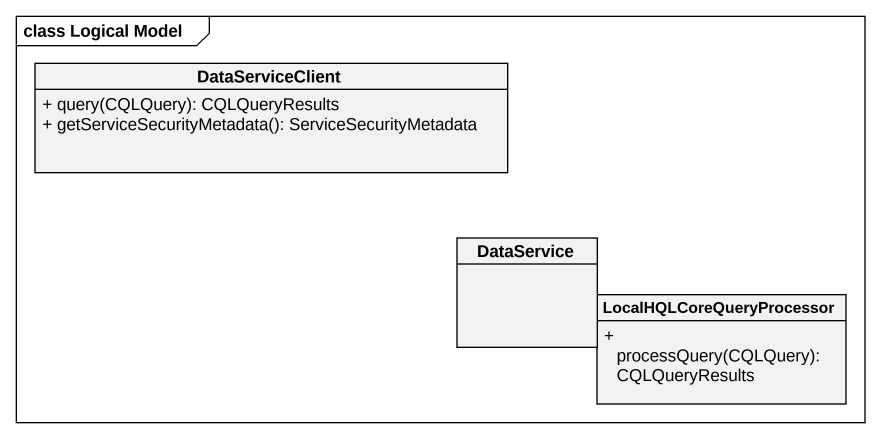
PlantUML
@startuml
mainframe class Logical Model
hide circle
hide empty members
skinparam classAttributeIconSize 0
class DataServiceClient {
  + query(CQLQuery): CQLQueryResults
  + getServiceSecurityMetadata(): ServiceSecurityMetadata
}
class DataService
class LocalHQLCoreQueryProcessor {
  + processQuery(CQLQuery): CQLQueryResults
}
DataService -right- LocalHQLCoreQueryProcessor
@enduml
